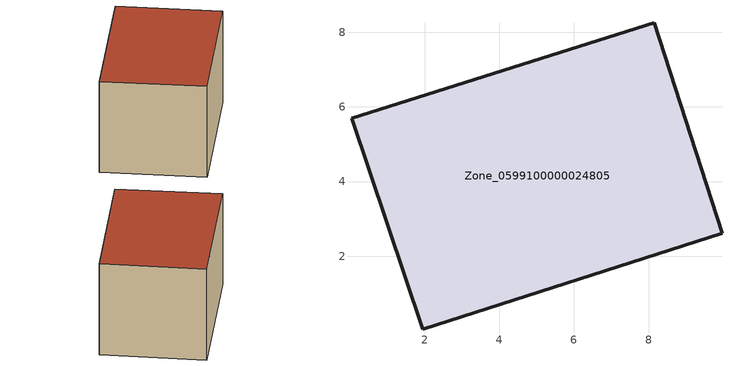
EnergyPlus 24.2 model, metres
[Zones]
Zone_0599100000024805
 floor ground (C_G): 8.15,8.26 9.97,2.61 1.95,0.04 0.04,5.69 z3.34
 wall outside (C_F): 9.97,2.61 8.15,8.26 0.04,5.69 1.95,0.04 9.97,2.61 z3.34:9.07
 roof outside (C_R): 0.04,5.69 1.95,0.04 9.97,2.61 8.15,8.26 z9.07
[BUILDING]
Pand.0599100000024805: North Axis=0; Terrain=City; Loads Convergence Tolerance Value=0.04; Temperature Convergence Tolerance Value=0.4; Solar Distribution=FullExterior; Maximum Number of Warmup Days=25; Minimum Number of Warmup Days=1
[Site:Location]
Rotterdam.The.Hague.AP_ZH_NLD Design_Conditions: Latitude=51.96; Longitude=4.45; Time Zone=1; Elevation=-4.5
[SITE:GROUNDTEMPERATURE:BUILDINGSURFACE]
18, 18, 18, 18, 18, 18, 18, 18, 18, 18, 18, 18
[MATERIAL] Thermal Absorptance=0.9; Solar Absorptance=0.7; Visible Absorptance=0.7
Name | Roughness | Thickness | Conductivity | Density | Specific Heat
G.TI.1965-1974 | MediumSmooth | 0.15 | 0.882353 | 540 | 1210
F.TI.1965-1974 | Rough | 0.3 | 0.697674 | 1920 | 840
R.TI.1965-1974 | MediumRough | 0.2 | 0.232558 | 1500 | 1000
[CONSTRUCTION]
C_G: G.TI.1965-1974
C_F: F.TI.1965-1974
C_R: R.TI.1965-1974
[ZONE]
Zone_0599100000024805: Type=1; Multiplier=1; Ceiling Height=Autocalculate; Volume=Autocalculate; Floor Area=autocalculate; Part of Total Floor Area=Yes
[ZONEINFILTRATION:DESIGNFLOWRATE]
Infil_Zone_0599100000024805: Zone or ZoneList or Space or SpaceList=Zone_0599100000024805; Schedule=AlwaysOn; Design Flow Rate Calculation Method=Flow/Area; Flow Rate per Floor Area=0.003; Constant Term Coefficient=1; Temperature Term Coefficient=0; Velocity Term Coefficient=0; Velocity Squared Term Coefficient=0
[HVACTEMPLATE:ZONE:IDEALLOADSAIRSYSTEM]
Zone_0599100000024805: Maximum Heating Supply Air Temperature=50; Minimum Cooling Supply Air Temperature=13; Maximum Heating Supply Air Humidity Ratio=0.0156; Minimum Cooling Supply Air Humidity Ratio=0.0077; Heating Limit=NoLimit; Cooling Limit=NoLimit; Dehumidification Control Type=ConstantSensibleHeatRatio; Cooling Sensible Heat Ratio=0.7; Dehumidification Setpoint=60; Humidification Control Type=None; Humidification Setpoint=30; Outdoor Air Method=None; Outdoor Air Flow Rate per Person=0.00944; Outdoor Air Flow Rate per Zone Floor Area=0; Outdoor Air Flow Rate per Zone=0; Demand Controlled Ventilation Type=None; Outdoor Air Economizer Type=NoEconomizer; Heat Recovery Type=None; Sensible Heat Recovery Effectiveness=0.7; Latent Heat Recovery Effectiveness=0.65
[ZONECONTROL:THERMOSTAT]
ThermostatControl_Zone_0599100000024805: Zone or ZoneList=Zone_0599100000024805; Control Type Schedule=DualSetpointControlType; Control 1=Thermostat_Zone_0599100000024805; Temperature Difference Between Cutout And Setpoint=0
[THERMOSTATSETPOINT:DUALSETPOINT]
Thermostat_Zone_0599100000024805: Heating Setpoint Temperature Schedule=HeatingSetpoint_Zone_0599100000024805; Cooling Setpoint Temperature Schedule=CoolingSetpoint_Zone_0599100000024805
[SCHEDULE:COMPACT]
HeatingSetpoint_Zone_0599100000024805: Through: 12/31, For: AllDays, Until: 24:00, 21
CoolingSetpoint_Zone_0599100000024805: Through: 12/31, For: AllDays, Until: 24:00, 24
DualSetpointControlType: Through: 12/31, For: AllDays, Until: 24:00, 4
AlwaysOn: Through: 12/31, For: AllDays, Until: 24:00, 1
